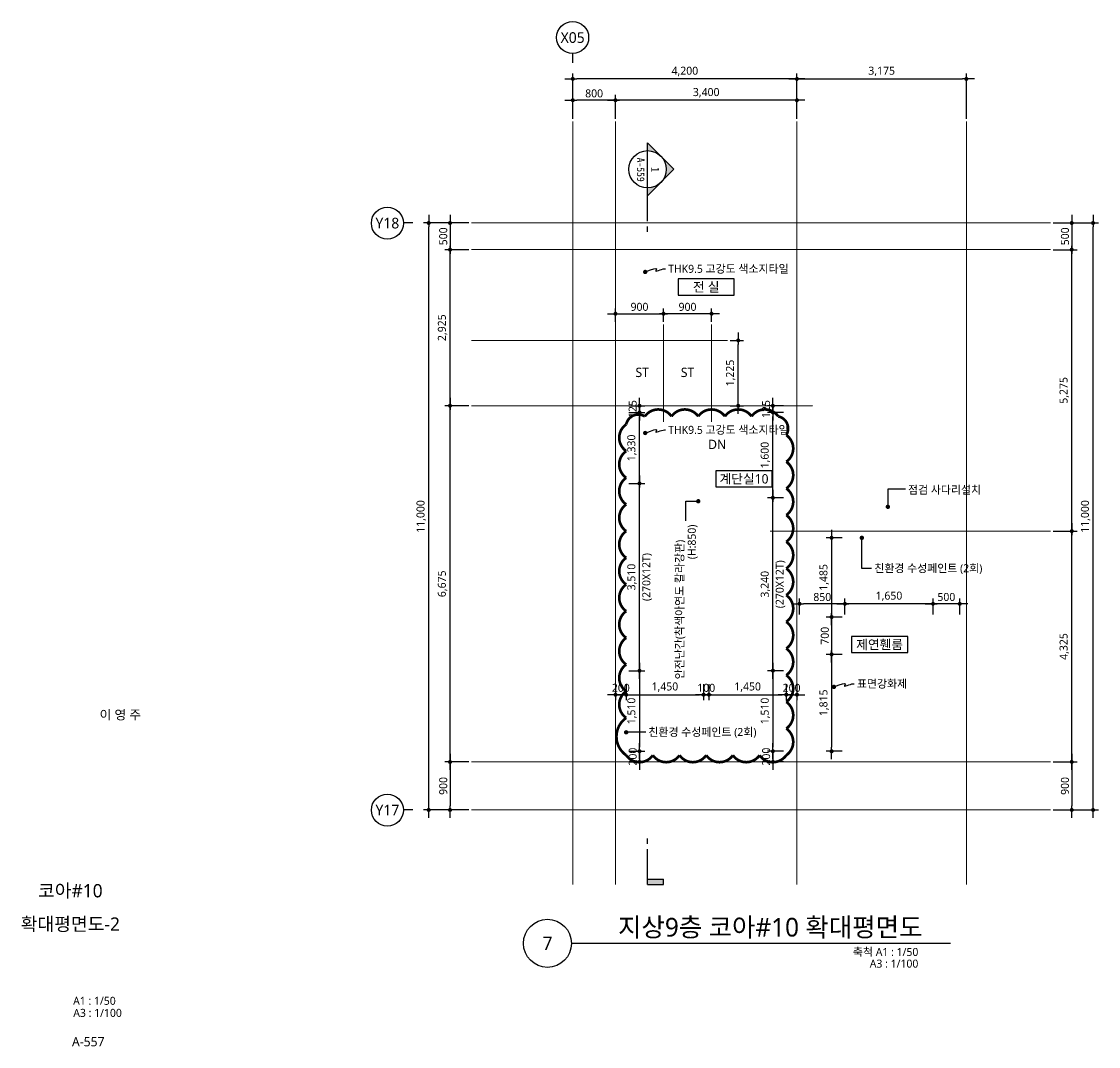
# Model space of a CAD drawing. Header units: millimetres. Extents: x 1467181 to 1850972, y 836037 to 895281.
# Drawn here: x 1545116 to 1565296, y 836037 to 855244 of the extents above; entities that cross this region are included whole.
import ezdxf
from ezdxf.enums import TextEntityAlignment as Align

# ---------------------------------------------------------------- set-up
doc = ezdxf.new("R2010")
doc.units = ezdxf.units.MM
doc.header["$MEASUREMENT"] = 0
doc.linetypes.add('CEN', pattern=[62, 60, -1, 0, -1])
doc.layers.get('0').update_dxf_attribs({"linetype": 'CONTINUOUS'})
for name, color, linetype, lineweight in [('A-AXIS-BUBL', 7, 'CONTINUOUS', 25), ('A-BORD-TEXT', 3, 'CONTINUOUS', 25), ('A-CNTL', 1, 'CEN', 15), ('A-DIMS', 7, 'CONTINUOUS', 25), ('A-MKXS-LEAD', 7, 'CONTINUOUS', 25), ('A-MKXS-MAK1', 3, 'CONTINUOUS', 25), ('A-MKXS-TEXT1', 3, 'CONTINUOUS', 25), ('A-MKXS-TEXT2', 7, 'CONTINUOUS', 25), ('A-MKXX-NAME', 3, 'CONTINUOUS', 25), ('A-MKXX-SYMB', 7, 'CONTINUOUS', 25), ('A-XXXX-SYMB', 7, 'CONTINUOUS', 25), ('A-XXXX-TXT1', 3, 'CONTINUOUS', 25), ('A-XXXX-TXT2', 3, 'CONTINUOUS', 25), ('REV-202205', 20, 'CONTINUOUS', 25)]:
    doc.layers.add(name, color=color, linetype=linetype, lineweight=lineweight)
doc.styles.add('HY울릉도L', font='')
doc.styles.add('돋움체', font='')
doc.styles.add('맑은고딕', font='malgun.ttf')
doc.styles.get('HY울릉도L').set_extended_font_data('HYwulM')
doc.styles.get('돋움체').set_extended_font_data('DotumChe')
doc.dimstyles.new('CDIM', dxfattribs={"dimtxt": 3, "dimasz": 1.5, "dimexe": 2, "dimexo": 1, "dimgap": 1, "dimtad": 1, "dimdec": 0, "dimrnd": 0.5, "dimzin": 0, "dimdsep": 32, "dimlunit": 6, "dimtxsty": 'HY울릉도L', "dimblk1": '_CIDOT', "dimblk2": '_CIDOT', "dimsah": 1, "dimcen": 5.5, "dimclrd": 2, "dimclre": 2, "dimclrt": 7, "dimadec": 0, "dimazin": 0, "dimtfac": 1, "dimtdec": 0, "dimtix": 1, "dimtmove": 2, "dimatfit": 1, "dimldrblk": '_CIDOT', "dimfxl": 1, "dimtolj": 1, "dimtzin": 0, "dimlwd": -1, "dimarcsym": 0})

# ---------------------------------------------------------------- blocks, each defined once
blk = doc.blocks.new('_CIDOT')
at = {"color": 0, "linetype": 'ByBlock'}
blk.add_line((2, 0), (-1, 0), dxfattribs=at)
at = {"color": 0, "linetype": 'ByBlock', "const_width": 0.5}
blk.add_lwpolyline([(-0.25, 0, 1), (0.25, 0, 1)], format="xyb", close=True, dxfattribs=at)
blk = doc.blocks.new('*D107')
at = {"layer": 'A-DIMS', "lineweight": -2, "transparency": 16777216}
for p, q in [((1556246, 853419), (1556246, 853869)), ((1559646, 853419), (1559646, 853869))]:
    blk.add_line(p, q, dxfattribs=at)
at = {"layer": 'A-DIMS', "transparency": 16777216}
blk.add_line((1559571, 853769), (1556321, 853769), dxfattribs=at)
at = {"layer": 'A-DIMS', "transparency": 16777216, "xscale": 75, "yscale": 75, "zscale": 75, "rotation": 180}
blk.add_blockref('_CIDOT', (1556246, 853769), dxfattribs=at)
at = {"layer": 'A-DIMS', "transparency": 16777216, "xscale": 75, "yscale": 75, "zscale": 75}
blk.add_blockref('_CIDOT', (1559646, 853769), dxfattribs=at)
at = {"layer": 'A-DIMS', "color": 3, "transparency": 16777216, "insert": (1557946, 853909), "char_height": 150, "attachment_point": 5, "style": '맑은고딕'}
blk.add_mtext('\\A1;3,400', dxfattribs=at)
blk = doc.blocks.new('*D108')
at = {"layer": 'A-DIMS', "lineweight": -2, "transparency": 16777216}
for p, q in [((1553496, 841369), (1553046, 841369)), ((1553496, 840469), (1553046, 840469))]:
    blk.add_line(p, q, dxfattribs=at)
at = {"layer": 'A-DIMS', "transparency": 16777216}
blk.add_line((1553146, 841294), (1553146, 840544), dxfattribs=at)
at = {"layer": 'A-DIMS', "transparency": 16777216, "xscale": 75, "yscale": 75, "zscale": 75}
for p, rotation in [((1553146, 841369), 90), ((1553146, 840469), 270)]:
    blk.add_blockref('_CIDOT', p, dxfattribs=dict(at, rotation=rotation))
at = {"layer": 'A-DIMS', "color": 3, "transparency": 16777216, "insert": (1553019, 840919), "char_height": 150, "attachment_point": 5, "rotation": 90, "style": '맑은고딕'}
blk.add_mtext('\\A1;900', dxfattribs=at)
blk = doc.blocks.new('*D109')
at = {"layer": 'A-DIMS', "lineweight": -2, "transparency": 16777216}
for p, q in [((1555446, 853419), (1555446, 853869)), ((1556246, 853419), (1556246, 853869))]:
    blk.add_line(p, q, dxfattribs=at)
at = {"layer": 'A-DIMS', "transparency": 16777216}
blk.add_line((1556171, 853769), (1555521, 853769), dxfattribs=at)
at = {"layer": 'A-DIMS', "transparency": 16777216, "xscale": 75, "yscale": 75, "zscale": 75, "rotation": 180}
blk.add_blockref('_CIDOT', (1555446, 853769), dxfattribs=at)
at = {"layer": 'A-DIMS', "transparency": 16777216, "xscale": 75, "yscale": 75, "zscale": 75}
blk.add_blockref('_CIDOT', (1556246, 853769), dxfattribs=at)
at = {"layer": 'A-DIMS', "color": 3, "transparency": 16777216, "insert": (1555846, 853897), "char_height": 150, "attachment_point": 5, "style": '맑은고딕'}
blk.add_mtext('\\A1;800', dxfattribs=at)
blk = doc.blocks.new('*D110')
at = {"layer": 'A-DIMS', "lineweight": -2, "transparency": 16777216}
for p, q in [((1555446, 853419), (1555446, 854269)), ((1559646, 853419), (1559646, 854269))]:
    blk.add_line(p, q, dxfattribs=at)
at = {"layer": 'A-DIMS', "transparency": 16777216}
blk.add_line((1559571, 854169), (1555521, 854169), dxfattribs=at)
at = {"layer": 'A-DIMS', "transparency": 16777216, "xscale": 75, "yscale": 75, "zscale": 75, "rotation": 180}
blk.add_blockref('_CIDOT', (1555446, 854169), dxfattribs=at)
at = {"layer": 'A-DIMS', "transparency": 16777216, "xscale": 75, "yscale": 75, "zscale": 75}
blk.add_blockref('_CIDOT', (1559646, 854169), dxfattribs=at)
at = {"layer": 'A-DIMS', "color": 3, "transparency": 16777216, "insert": (1557546, 854309), "char_height": 150, "attachment_point": 5, "style": '맑은고딕'}
blk.add_mtext('\\A1;4,200', dxfattribs=at)
blk = doc.blocks.new('*D111')
at = {"layer": 'A-DIMS', "lineweight": -2, "transparency": 16777216}
for p, q in [((1553496, 851469), (1552646, 851469)), ((1553496, 840469), (1552646, 840469))]:
    blk.add_line(p, q, dxfattribs=at)
at = {"layer": 'A-DIMS', "transparency": 16777216}
blk.add_line((1552746, 840544), (1552746, 851394), dxfattribs=at)
at = {"layer": 'A-DIMS', "transparency": 16777216, "xscale": 75, "yscale": 75, "zscale": 75}
for p, rotation in [((1552746, 851469), 90), ((1552746, 840469), 270)]:
    blk.add_blockref('_CIDOT', p, dxfattribs=dict(at, rotation=rotation))
at = {"layer": 'A-DIMS', "color": 3, "transparency": 16777216, "insert": (1552606, 845969), "char_height": 150, "attachment_point": 5, "rotation": 90, "style": '맑은고딕'}
blk.add_mtext('\\A1;11,000', dxfattribs=at)
blk = doc.blocks.new('*D112')
at = {"layer": 'A-DIMS', "lineweight": -2, "transparency": 16777216}
for p, q in [((1553496, 851469), (1553046, 851469)), ((1553496, 850969), (1553046, 850969))]:
    blk.add_line(p, q, dxfattribs=at)
at = {"layer": 'A-DIMS', "transparency": 16777216}
blk.add_line((1553146, 851394), (1553146, 851044), dxfattribs=at)
at = {"layer": 'A-DIMS', "transparency": 16777216, "xscale": 75, "yscale": 75, "zscale": 75}
for p, rotation in [((1553146, 851469), 90), ((1553146, 850969), 270)]:
    blk.add_blockref('_CIDOT', p, dxfattribs=dict(at, rotation=rotation))
at = {"layer": 'A-DIMS', "color": 3, "transparency": 16777216, "insert": (1553019, 851219), "char_height": 150, "attachment_point": 5, "rotation": 90, "style": '맑은고딕'}
blk.add_mtext('\\A1;500', dxfattribs=at)
blk = doc.blocks.new('*D113')
at = {"layer": 'A-DIMS', "lineweight": -2, "transparency": 16777216}
for p, q in [((1553496, 848044), (1553046, 848044)), ((1553496, 841369), (1553046, 841369))]:
    blk.add_line(p, q, dxfattribs=at)
at = {"layer": 'A-DIMS', "transparency": 16777216}
blk.add_line((1553146, 841444), (1553146, 847969), dxfattribs=at)
at = {"layer": 'A-DIMS', "transparency": 16777216, "xscale": 75, "yscale": 75, "zscale": 75}
for p, rotation in [((1553146, 848044), 90), ((1553146, 841369), 270)]:
    blk.add_blockref('_CIDOT', p, dxfattribs=dict(at, rotation=rotation))
at = {"layer": 'A-DIMS', "color": 3, "transparency": 16777216, "insert": (1553006, 844707), "char_height": 150, "attachment_point": 5, "rotation": 90, "style": '맑은고딕'}
blk.add_mtext('\\A1;6,675', dxfattribs=at)
blk = doc.blocks.new('*D114')
at = {"layer": 'A-DIMS', "lineweight": -2, "transparency": 16777216}
for p, q in [((1553496, 850969), (1553046, 850969)), ((1553496, 848044), (1553046, 848044))]:
    blk.add_line(p, q, dxfattribs=at)
at = {"layer": 'A-DIMS', "transparency": 16777216}
blk.add_line((1553146, 848119), (1553146, 850894), dxfattribs=at)
at = {"layer": 'A-DIMS', "transparency": 16777216, "xscale": 75, "yscale": 75, "zscale": 75}
for p, rotation in [((1553146, 850969), 90), ((1553146, 848044), 270)]:
    blk.add_blockref('_CIDOT', p, dxfattribs=dict(at, rotation=rotation))
at = {"layer": 'A-DIMS', "color": 3, "transparency": 16777216, "insert": (1553006, 849507), "char_height": 150, "attachment_point": 5, "rotation": 90, "style": '맑은고딕'}
blk.add_mtext('\\A1;2,925', dxfattribs=at)
blk = doc.blocks.new('*D115')
at = {"layer": 'A-DIMS', "lineweight": -2, "transparency": 16777216}
for p, q in [((1557146, 849619), (1557146, 849869)), ((1558046, 849619), (1558046, 849869))]:
    blk.add_line(p, q, dxfattribs=at)
at = {"layer": 'A-DIMS', "transparency": 16777216}
blk.add_line((1557971, 849769), (1557221, 849769), dxfattribs=at)
at = {"layer": 'A-DIMS', "transparency": 16777216, "xscale": 75, "yscale": 75, "zscale": 75, "rotation": 180}
blk.add_blockref('_CIDOT', (1557146, 849769), dxfattribs=at)
at = {"layer": 'A-DIMS', "transparency": 16777216, "xscale": 75, "yscale": 75, "zscale": 75}
blk.add_blockref('_CIDOT', (1558046, 849769), dxfattribs=at)
at = {"layer": 'A-DIMS', "color": 3, "transparency": 16777216, "insert": (1557596, 849897), "char_height": 150, "attachment_point": 5, "style": '맑은고딕'}
blk.add_mtext('\\A1;900', dxfattribs=at)
blk = doc.blocks.new('*D116')
at = {"layer": 'A-DIMS', "lineweight": -2, "transparency": 16777216}
for p, q in [((1556246, 849619), (1556246, 849869)), ((1557146, 849619), (1557146, 849869))]:
    blk.add_line(p, q, dxfattribs=at)
at = {"layer": 'A-DIMS', "transparency": 16777216}
blk.add_line((1556321, 849769), (1557071, 849769), dxfattribs=at)
at = {"layer": 'A-DIMS', "transparency": 16777216, "xscale": 75, "yscale": 75, "zscale": 75, "rotation": 180}
blk.add_blockref('_CIDOT', (1556246, 849769), dxfattribs=at)
at = {"layer": 'A-DIMS', "transparency": 16777216, "xscale": 75, "yscale": 75, "zscale": 75}
blk.add_blockref('_CIDOT', (1557146, 849769), dxfattribs=at)
at = {"layer": 'A-DIMS', "color": 3, "transparency": 16777216, "insert": (1556696, 849897), "char_height": 150, "attachment_point": 5, "style": '맑은고딕'}
blk.add_mtext('\\A1;900', dxfattribs=at)
blk = doc.blocks.new('*D117')
at = {"layer": 'A-DIMS', "lineweight": -2, "transparency": 16777216}
for p, q in [((1558396, 849269), (1558646, 849269)), ((1558396, 848044), (1558646, 848044))]:
    blk.add_line(p, q, dxfattribs=at)
at = {"layer": 'A-DIMS', "transparency": 16777216}
blk.add_line((1558546, 848119), (1558546, 849194), dxfattribs=at)
at = {"layer": 'A-DIMS', "transparency": 16777216, "xscale": 75, "yscale": 75, "zscale": 75}
for p, rotation in [((1558546, 849269), 90), ((1558546, 848044), 270)]:
    blk.add_blockref('_CIDOT', p, dxfattribs=dict(at, rotation=rotation))
at = {"layer": 'A-DIMS', "color": 3, "transparency": 16777216, "insert": (1558406, 848657), "char_height": 150, "attachment_point": 5, "rotation": 90, "style": '맑은고딕'}
blk.add_mtext('\\A1;1,225', dxfattribs=at)
blk = doc.blocks.new('*D118')
at = {"layer": 'A-DIMS', "lineweight": -2, "transparency": 16777216}
for p, q in [((1564446, 841369), (1564896, 841369)), ((1564446, 840469), (1564896, 840469))]:
    blk.add_line(p, q, dxfattribs=at)
at = {"layer": 'A-DIMS', "transparency": 16777216}
blk.add_line((1564796, 841294), (1564796, 840544), dxfattribs=at)
at = {"layer": 'A-DIMS', "transparency": 16777216, "xscale": 75, "yscale": 75, "zscale": 75}
for p, rotation in [((1564796, 841369), 90), ((1564796, 840469), 270)]:
    blk.add_blockref('_CIDOT', p, dxfattribs=dict(at, rotation=rotation))
at = {"layer": 'A-DIMS', "color": 3, "transparency": 16777216, "insert": (1564669, 840919), "char_height": 150, "attachment_point": 5, "rotation": 90, "style": '맑은고딕'}
blk.add_mtext('\\A1;900', dxfattribs=at)
blk = doc.blocks.new('*D119')
at = {"layer": 'A-DIMS', "lineweight": -2, "transparency": 16777216}
for p, q in [((1564446, 851469), (1565296, 851469)), ((1564446, 840469), (1565296, 840469))]:
    blk.add_line(p, q, dxfattribs=at)
at = {"layer": 'A-DIMS', "transparency": 16777216}
blk.add_line((1565196, 840544), (1565196, 851394), dxfattribs=at)
at = {"layer": 'A-DIMS', "transparency": 16777216, "xscale": 75, "yscale": 75, "zscale": 75}
for p, rotation in [((1565196, 851469), 90), ((1565196, 840469), 270)]:
    blk.add_blockref('_CIDOT', p, dxfattribs=dict(at, rotation=rotation))
at = {"layer": 'A-DIMS', "color": 3, "transparency": 16777216, "insert": (1565056, 845969), "char_height": 150, "attachment_point": 5, "rotation": 90, "style": '맑은고딕'}
blk.add_mtext('\\A1;11,000', dxfattribs=at)
blk = doc.blocks.new('*D120')
at = {"layer": 'A-DIMS', "lineweight": -2, "transparency": 16777216}
for p, q in [((1564446, 851469), (1564896, 851469)), ((1564446, 850969), (1564896, 850969))]:
    blk.add_line(p, q, dxfattribs=at)
at = {"layer": 'A-DIMS', "transparency": 16777216}
blk.add_line((1564796, 851394), (1564796, 851044), dxfattribs=at)
at = {"layer": 'A-DIMS', "transparency": 16777216, "xscale": 75, "yscale": 75, "zscale": 75}
for p, rotation in [((1564796, 851469), 90), ((1564796, 850969), 270)]:
    blk.add_blockref('_CIDOT', p, dxfattribs=dict(at, rotation=rotation))
at = {"layer": 'A-DIMS', "color": 3, "transparency": 16777216, "insert": (1564669, 851219), "char_height": 150, "attachment_point": 5, "rotation": 90, "style": '맑은고딕'}
blk.add_mtext('\\A1;500', dxfattribs=at)
blk = doc.blocks.new('*D121')
at = {"layer": 'A-DIMS', "lineweight": -2, "transparency": 16777216}
for p, q in [((1564446, 845694), (1564896, 845694)), ((1564446, 841369), (1564896, 841369))]:
    blk.add_line(p, q, dxfattribs=at)
at = {"layer": 'A-DIMS', "transparency": 16777216}
blk.add_line((1564796, 841444), (1564796, 845619), dxfattribs=at)
at = {"layer": 'A-DIMS', "transparency": 16777216, "xscale": 75, "yscale": 75, "zscale": 75}
for p, rotation in [((1564796, 845694), 90), ((1564796, 841369), 270)]:
    blk.add_blockref('_CIDOT', p, dxfattribs=dict(at, rotation=rotation))
at = {"layer": 'A-DIMS', "color": 3, "transparency": 16777216, "insert": (1564656, 843532), "char_height": 150, "attachment_point": 5, "rotation": 90, "style": '맑은고딕'}
blk.add_mtext('\\A1;4,325', dxfattribs=at)
blk = doc.blocks.new('*D122')
at = {"layer": 'A-DIMS', "lineweight": -2, "transparency": 16777216}
for p, q in [((1564446, 850969), (1564896, 850969)), ((1564446, 845694), (1564896, 845694))]:
    blk.add_line(p, q, dxfattribs=at)
at = {"layer": 'A-DIMS', "transparency": 16777216}
blk.add_line((1564796, 845769), (1564796, 850894), dxfattribs=at)
at = {"layer": 'A-DIMS', "transparency": 16777216, "xscale": 75, "yscale": 75, "zscale": 75}
for p, rotation in [((1564796, 850969), 90), ((1564796, 845694), 270)]:
    blk.add_blockref('_CIDOT', p, dxfattribs=dict(at, rotation=rotation))
at = {"layer": 'A-DIMS', "color": 3, "transparency": 16777216, "insert": (1564656, 848332), "char_height": 150, "attachment_point": 5, "rotation": 90, "style": '맑은고딕'}
blk.add_mtext('\\A1;5,275', dxfattribs=at)
blk = doc.blocks.new('*D123')
at = {"layer": 'A-DIMS', "lineweight": -2, "transparency": 16777216}
for p, q in [((1559646, 853419), (1559646, 854269)), ((1562821, 853419), (1562821, 854269))]:
    blk.add_line(p, q, dxfattribs=at)
at = {"layer": 'A-DIMS', "transparency": 16777216}
blk.add_line((1559721, 854169), (1562746, 854169), dxfattribs=at)
at = {"layer": 'A-DIMS', "transparency": 16777216, "xscale": 75, "yscale": 75, "zscale": 75, "rotation": 180}
blk.add_blockref('_CIDOT', (1559646, 854169), dxfattribs=at)
at = {"layer": 'A-DIMS', "transparency": 16777216, "xscale": 75, "yscale": 75, "zscale": 75}
blk.add_blockref('_CIDOT', (1562821, 854169), dxfattribs=at)
at = {"layer": 'A-DIMS', "color": 3, "transparency": 16777216, "insert": (1561234, 854310), "char_height": 150, "attachment_point": 5, "style": '맑은고딕'}
blk.add_mtext('\\A1;3,175', dxfattribs=at)
blk = doc.blocks.new('CORE 10- 단면')
at = {"layer": 'A-MKXS-MAK1'}
blk.add_hatch(color=256, dxfattribs=at).paths.add_polyline_path([(22637, 13298), (22637, 13398), (22937, 13398), (22937, 13298)])
h = blk.add_hatch(color=256, dxfattribs=at)
h.paths.add_polyline_path([(22442, -7), (22690, 241, 0.414214), (22690, -254)])
h.paths.add_polyline_path([(22690, 241), (22937, 488), (22937, 343, 0.198912)])
h.paths.add_polyline_path([(22690, -254, 0.198912), (22937, -357), (22937, -502)])
for p, q in [((22637, 13398), (22637, 13298)), ((22937, 13398), (22637, 13398)), ((22937, 13398), (22937, 12735)), ((22937, 13298), (22637, 13298)), ((22937, 12635), (22937, 12535)), ((22937, 1166), (22937, 1066)), ((22937, 966), (22937, -502)), ((22937, 488), (22442, -7)), ((22937, -502), (22442, -7))]:
    blk.add_line(p, q, dxfattribs=at)
blk.add_circle((22937, -7), 350, dxfattribs=at)
at = {"layer": 'A-MKXS-TEXT2', "style": '돋움체'}
for s, height, p in [('A-559', 140, (23065, 0)), ('1', 150, (22793, -2))]:
    blk.add_text(s, height=height, rotation=90, dxfattribs=at).set_placement(p, align=Align.MIDDLE)
blk = doc.blocks.new('*D548')
at = {"layer": 'A-DIMS', "lineweight": -2, "transparency": 16777216}
for p, q in [((1556496, 846589), (1556796, 846589)), ((1556496, 843079), (1556796, 843079))]:
    blk.add_line(p, q, dxfattribs=at)
at = {"layer": 'A-DIMS', "transparency": 16777216}
blk.add_line((1556696, 843154), (1556696, 846514), dxfattribs=at)
at = {"layer": 'A-DIMS', "transparency": 16777216, "xscale": 75, "yscale": 75, "zscale": 75}
for p, rotation in [((1556696, 846589), 90), ((1556696, 843079), 270)]:
    blk.add_blockref('_CIDOT', p, dxfattribs=dict(at, rotation=rotation))
at = {"layer": 'A-DIMS', "color": 3, "transparency": 16777216, "char_height": 150, "attachment_point": 5, "rotation": 90, "style": '맑은고딕'}
for s, insert in [('\\A1;(270X12T)', (1556840, 844834)), ('\\A1;3,510', (1556556, 844834))]:
    blk.add_mtext(s, dxfattribs=dict(at, insert=insert))
blk = doc.blocks.new('*D549')
at = {"layer": 'A-DIMS', "lineweight": -2, "transparency": 16777216}
for p, q in [((1556496, 843079), (1556796, 843079)), ((1556496, 841569), (1556796, 841569))]:
    blk.add_line(p, q, dxfattribs=at)
at = {"layer": 'A-DIMS', "transparency": 16777216}
blk.add_line((1556696, 843004), (1556696, 841644), dxfattribs=at)
at = {"layer": 'A-DIMS', "transparency": 16777216, "xscale": 75, "yscale": 75, "zscale": 75}
for p, rotation in [((1556696, 843079), 90), ((1556696, 841569), 270)]:
    blk.add_blockref('_CIDOT', p, dxfattribs=dict(at, rotation=rotation))
at = {"layer": 'A-DIMS', "color": 3, "transparency": 16777216, "insert": (1556556, 842324), "char_height": 150, "attachment_point": 5, "rotation": 90, "style": '맑은고딕'}
blk.add_mtext('\\A1;1,510', dxfattribs=at)
blk = doc.blocks.new('*D550')
at = {"layer": 'A-DIMS', "lineweight": -2, "transparency": 16777216}
for p, q in [((1556496, 847919), (1556796, 847919)), ((1556496, 846589), (1556796, 846589))]:
    blk.add_line(p, q, dxfattribs=at)
at = {"layer": 'A-DIMS', "transparency": 16777216}
blk.add_line((1556696, 846664), (1556696, 847844), dxfattribs=at)
at = {"layer": 'A-DIMS', "transparency": 16777216, "xscale": 75, "yscale": 75, "zscale": 75}
for p, rotation in [((1556696, 847919), 90), ((1556696, 846589), 270)]:
    blk.add_blockref('_CIDOT', p, dxfattribs=dict(at, rotation=rotation))
at = {"layer": 'A-DIMS', "color": 3, "transparency": 16777216, "insert": (1556556, 847254), "char_height": 150, "attachment_point": 5, "rotation": 90, "style": '맑은고딕'}
blk.add_mtext('\\A1;1,330', dxfattribs=at)
blk = doc.blocks.new('*D551')
at = {"layer": 'A-DIMS', "transparency": 16777216}
for p, q in [((1556696, 848119), (1556696, 848194)), ((1556696, 847919), (1556696, 848044)), ((1556696, 847844), (1556696, 847769))]:
    blk.add_line(p, q, dxfattribs=at)
at = {"layer": 'A-DIMS', "lineweight": -2, "transparency": 16777216}
for p, q in [((1556496, 848044), (1556796, 848044)), ((1556496, 847919), (1556796, 847919))]:
    blk.add_line(p, q, dxfattribs=at)
at = {"layer": 'A-DIMS', "transparency": 16777216, "xscale": 75, "yscale": 75, "zscale": 75}
for p, rotation in [((1556696, 848044), 270), ((1556696, 847919), 90)]:
    blk.add_blockref('_CIDOT', p, dxfattribs=dict(at, rotation=rotation))
at = {"layer": 'A-DIMS', "color": 3, "transparency": 16777216, "insert": (1556568, 847982), "char_height": 150, "attachment_point": 5, "rotation": 90, "style": '맑은고딕'}
blk.add_mtext('\\A1;125', dxfattribs=at)
blk = doc.blocks.new('*D552')
at = {"layer": 'A-DIMS', "transparency": 16777216}
for p, q in [((1556696, 841644), (1556696, 841719)), ((1556696, 841569), (1556696, 841369)), ((1556696, 841294), (1556696, 841219))]:
    blk.add_line(p, q, dxfattribs=at)
at = {"layer": 'A-DIMS', "lineweight": -2, "transparency": 16777216}
for p, q in [((1556496, 841569), (1556796, 841569)), ((1556496, 841369), (1556796, 841369))]:
    blk.add_line(p, q, dxfattribs=at)
at = {"layer": 'A-DIMS', "transparency": 16777216, "xscale": 75, "yscale": 75, "zscale": 75}
for p, rotation in [((1556696, 841569), 270), ((1556696, 841369), 90)]:
    blk.add_blockref('_CIDOT', p, dxfattribs=dict(at, rotation=rotation))
at = {"layer": 'A-DIMS', "color": 3, "transparency": 16777216, "insert": (1556569, 841469), "char_height": 150, "attachment_point": 5, "rotation": 90, "style": '맑은고딕'}
blk.add_mtext('\\A1;200', dxfattribs=at)
blk = doc.blocks.new('*D553')
at = {"layer": 'A-DIMS', "lineweight": -2, "transparency": 16777216}
for p, q in [((1556447, 842829), (1556447, 842529)), ((1557897, 842829), (1557897, 842529))]:
    blk.add_line(p, q, dxfattribs=at)
at = {"layer": 'A-DIMS', "transparency": 16777216}
blk.add_line((1556522, 842629), (1557822, 842629), dxfattribs=at)
at = {"layer": 'A-DIMS', "transparency": 16777216, "xscale": 75, "yscale": 75, "zscale": 75, "rotation": 180}
blk.add_blockref('_CIDOT', (1556447, 842629), dxfattribs=at)
at = {"layer": 'A-DIMS', "transparency": 16777216, "xscale": 75, "yscale": 75, "zscale": 75}
blk.add_blockref('_CIDOT', (1557897, 842629), dxfattribs=at)
at = {"layer": 'A-DIMS', "color": 3, "transparency": 16777216, "insert": (1557172, 842770), "char_height": 150, "attachment_point": 5, "style": '맑은고딕'}
blk.add_mtext('\\A1;1,450', dxfattribs=at)
blk = doc.blocks.new('*D554')
at = {"layer": 'A-DIMS', "lineweight": -2, "transparency": 16777216}
for p, q in [((1556246, 842829), (1556246, 842529)), ((1556446, 842829), (1556446, 842529))]:
    blk.add_line(p, q, dxfattribs=at)
at = {"layer": 'A-DIMS', "transparency": 16777216}
for p, q in [((1556171, 842629), (1556096, 842629)), ((1556246, 842629), (1556446, 842629)), ((1556521, 842629), (1556596, 842629))]:
    blk.add_line(p, q, dxfattribs=at)
at = {"layer": 'A-DIMS', "transparency": 16777216, "xscale": 75, "yscale": 75, "zscale": 75}
blk.add_blockref('_CIDOT', (1556246, 842629), dxfattribs=at)
at = {"layer": 'A-DIMS', "transparency": 16777216, "xscale": 75, "yscale": 75, "zscale": 75, "rotation": 180}
blk.add_blockref('_CIDOT', (1556446, 842629), dxfattribs=at)
at = {"layer": 'A-DIMS', "color": 3, "transparency": 16777216, "insert": (1556346, 842757), "char_height": 150, "attachment_point": 5, "style": '맑은고딕'}
blk.add_mtext('\\A1;200', dxfattribs=at)
blk = doc.blocks.new('*D555')
at = {"layer": 'A-DIMS', "lineweight": -2, "transparency": 16777216}
for p, q in [((1557997, 842829), (1557997, 842529)), ((1559446, 842829), (1559446, 842529))]:
    blk.add_line(p, q, dxfattribs=at)
at = {"layer": 'A-DIMS', "transparency": 16777216}
blk.add_line((1558072, 842629), (1559371, 842629), dxfattribs=at)
at = {"layer": 'A-DIMS', "transparency": 16777216, "xscale": 75, "yscale": 75, "zscale": 75, "rotation": 180}
blk.add_blockref('_CIDOT', (1557997, 842629), dxfattribs=at)
at = {"layer": 'A-DIMS', "transparency": 16777216, "xscale": 75, "yscale": 75, "zscale": 75}
blk.add_blockref('_CIDOT', (1559446, 842629), dxfattribs=at)
at = {"layer": 'A-DIMS', "color": 3, "transparency": 16777216, "insert": (1558722, 842770), "char_height": 150, "attachment_point": 5, "style": '맑은고딕'}
blk.add_mtext('\\A1;1,450', dxfattribs=at)
blk = doc.blocks.new('*D556')
at = {"layer": 'A-DIMS', "lineweight": -2, "transparency": 16777216}
for p, q in [((1557897, 842829), (1557897, 842529)), ((1557996, 842829), (1557996, 842529))]:
    blk.add_line(p, q, dxfattribs=at)
at = {"layer": 'A-DIMS', "transparency": 16777216}
for p, q in [((1557822, 842629), (1557747, 842629)), ((1557897, 842629), (1557996, 842629)), ((1558071, 842629), (1558146, 842629))]:
    blk.add_line(p, q, dxfattribs=at)
at = {"layer": 'A-DIMS', "transparency": 16777216, "xscale": 75, "yscale": 75, "zscale": 75}
blk.add_blockref('_CIDOT', (1557897, 842629), dxfattribs=at)
at = {"layer": 'A-DIMS', "transparency": 16777216, "xscale": 75, "yscale": 75, "zscale": 75, "rotation": 180}
blk.add_blockref('_CIDOT', (1557996, 842629), dxfattribs=at)
at = {"layer": 'A-DIMS', "color": 3, "transparency": 16777216, "insert": (1557947, 842757), "char_height": 150, "attachment_point": 5, "style": '맑은고딕'}
blk.add_mtext('\\A1;100', dxfattribs=at)
blk = doc.blocks.new('*D557')
at = {"layer": 'A-DIMS', "lineweight": -2, "transparency": 16777216}
for p, q in [((1559446, 842829), (1559446, 842529)), ((1559646, 842829), (1559646, 842529))]:
    blk.add_line(p, q, dxfattribs=at)
at = {"layer": 'A-DIMS', "transparency": 16777216}
for p, q in [((1559371, 842629), (1559296, 842629)), ((1559446, 842629), (1559646, 842629)), ((1559721, 842629), (1559796, 842629))]:
    blk.add_line(p, q, dxfattribs=at)
at = {"layer": 'A-DIMS', "transparency": 16777216, "xscale": 75, "yscale": 75, "zscale": 75}
blk.add_blockref('_CIDOT', (1559446, 842629), dxfattribs=at)
at = {"layer": 'A-DIMS', "transparency": 16777216, "xscale": 75, "yscale": 75, "zscale": 75, "rotation": 180}
blk.add_blockref('_CIDOT', (1559646, 842629), dxfattribs=at)
at = {"layer": 'A-DIMS', "color": 3, "transparency": 16777216, "insert": (1559546, 842757), "char_height": 150, "attachment_point": 5, "style": '맑은고딕'}
blk.add_mtext('\\A1;200', dxfattribs=at)
blk = doc.blocks.new('*D558')
at = {"layer": 'A-DIMS', "lineweight": -2, "transparency": 16777216}
for p, q in [((1559396, 846319), (1559096, 846319)), ((1559396, 843079), (1559096, 843079))]:
    blk.add_line(p, q, dxfattribs=at)
at = {"layer": 'A-DIMS', "transparency": 16777216}
blk.add_line((1559196, 843154), (1559196, 846244), dxfattribs=at)
at = {"layer": 'A-DIMS', "transparency": 16777216, "xscale": 75, "yscale": 75, "zscale": 75}
for p, rotation in [((1559196, 846319), 90), ((1559196, 843079), 270)]:
    blk.add_blockref('_CIDOT', p, dxfattribs=dict(at, rotation=rotation))
at = {"layer": 'A-DIMS', "color": 3, "transparency": 16777216, "char_height": 150, "attachment_point": 5, "rotation": 90, "style": '맑은고딕'}
for s, insert in [('\\A1;(270X12T)', (1559340, 844699)), ('\\A1;3,240', (1559056, 844699))]:
    blk.add_mtext(s, dxfattribs=dict(at, insert=insert))
blk = doc.blocks.new('*D559')
at = {"layer": 'A-DIMS', "lineweight": -2, "transparency": 16777216}
for p, q in [((1559396, 843079), (1559096, 843079)), ((1559396, 841569), (1559096, 841569))]:
    blk.add_line(p, q, dxfattribs=at)
at = {"layer": 'A-DIMS', "transparency": 16777216}
blk.add_line((1559196, 843004), (1559196, 841644), dxfattribs=at)
at = {"layer": 'A-DIMS', "transparency": 16777216, "xscale": 75, "yscale": 75, "zscale": 75}
for p, rotation in [((1559196, 843079), 90), ((1559196, 841569), 270)]:
    blk.add_blockref('_CIDOT', p, dxfattribs=dict(at, rotation=rotation))
at = {"layer": 'A-DIMS', "color": 3, "transparency": 16777216, "insert": (1559056, 842324), "char_height": 150, "attachment_point": 5, "rotation": 90, "style": '맑은고딕'}
blk.add_mtext('\\A1;1,510', dxfattribs=at)
blk = doc.blocks.new('*D560')
at = {"layer": 'A-DIMS', "transparency": 16777216}
for p, q in [((1559196, 848119), (1559196, 848194)), ((1559196, 847919), (1559196, 848044)), ((1559196, 847844), (1559196, 847769))]:
    blk.add_line(p, q, dxfattribs=at)
at = {"layer": 'A-DIMS', "lineweight": -2, "transparency": 16777216}
for p, q in [((1559396, 848044), (1559096, 848044)), ((1559396, 847919), (1559096, 847919))]:
    blk.add_line(p, q, dxfattribs=at)
at = {"layer": 'A-DIMS', "transparency": 16777216, "xscale": 75, "yscale": 75, "zscale": 75}
for p, rotation in [((1559196, 848044), 270), ((1559196, 847919), 90)]:
    blk.add_blockref('_CIDOT', p, dxfattribs=dict(at, rotation=rotation))
at = {"layer": 'A-DIMS', "color": 3, "transparency": 16777216, "insert": (1559068, 847982), "char_height": 150, "attachment_point": 5, "rotation": 90, "style": '맑은고딕'}
blk.add_mtext('\\A1;125', dxfattribs=at)
blk = doc.blocks.new('*D561')
at = {"layer": 'A-DIMS', "transparency": 16777216}
for p, q in [((1559196, 841644), (1559196, 841719)), ((1559196, 841569), (1559196, 841369)), ((1559196, 841294), (1559196, 841219))]:
    blk.add_line(p, q, dxfattribs=at)
at = {"layer": 'A-DIMS', "lineweight": -2, "transparency": 16777216}
for p, q in [((1559396, 841569), (1559096, 841569)), ((1559396, 841369), (1559096, 841369))]:
    blk.add_line(p, q, dxfattribs=at)
at = {"layer": 'A-DIMS', "transparency": 16777216, "xscale": 75, "yscale": 75, "zscale": 75}
for p, rotation in [((1559196, 841569), 270), ((1559196, 841369), 90)]:
    blk.add_blockref('_CIDOT', p, dxfattribs=dict(at, rotation=rotation))
at = {"layer": 'A-DIMS', "color": 3, "transparency": 16777216, "insert": (1559069, 841469), "char_height": 150, "attachment_point": 5, "rotation": 90, "style": '맑은고딕'}
blk.add_mtext('\\A1;200', dxfattribs=at)
blk = doc.blocks.new('*D562')
at = {"layer": 'A-DIMS', "lineweight": -2, "transparency": 16777216}
for p, q in [((1559396, 847919), (1559096, 847919)), ((1559396, 846319), (1559096, 846319))]:
    blk.add_line(p, q, dxfattribs=at)
at = {"layer": 'A-DIMS', "transparency": 16777216}
blk.add_line((1559196, 846394), (1559196, 847844), dxfattribs=at)
at = {"layer": 'A-DIMS', "transparency": 16777216, "xscale": 75, "yscale": 75, "zscale": 75}
for p, rotation in [((1559196, 847919), 90), ((1559196, 846319), 270)]:
    blk.add_blockref('_CIDOT', p, dxfattribs=dict(at, rotation=rotation))
at = {"layer": 'A-DIMS', "color": 3, "transparency": 16777216, "insert": (1559056, 847119), "char_height": 150, "attachment_point": 5, "rotation": 90, "style": '맑은고딕'}
blk.add_mtext('\\A1;1,600', dxfattribs=at)
blk = doc.blocks.new('*D895')
at = {"layer": 'A-DIMS', "lineweight": -2, "transparency": 16777216}
for p, q in [((1560496, 845569), (1560196, 845569)), ((1560496, 844084), (1560196, 844084))]:
    blk.add_line(p, q, dxfattribs=at)
at = {"layer": 'A-DIMS', "transparency": 16777216}
blk.add_line((1560296, 845494), (1560296, 844159), dxfattribs=at)
at = {"layer": 'A-DIMS', "transparency": 16777216, "xscale": 75, "yscale": 75, "zscale": 75}
for p, rotation in [((1560296, 845569), 90), ((1560296, 844084), 270)]:
    blk.add_blockref('_CIDOT', p, dxfattribs=dict(at, rotation=rotation))
at = {"layer": 'A-DIMS', "color": 3, "transparency": 16777216, "insert": (1560156, 844827), "char_height": 150, "attachment_point": 5, "rotation": 90, "style": '맑은고딕'}
blk.add_mtext('\\A1;1,485', dxfattribs=at)
blk = doc.blocks.new('*D896')
at = {"layer": 'A-DIMS', "lineweight": -2, "transparency": 16777216}
for p, q in [((1560496, 844084), (1560196, 844084)), ((1560496, 843384), (1560196, 843384))]:
    blk.add_line(p, q, dxfattribs=at)
at = {"layer": 'A-DIMS', "transparency": 16777216}
blk.add_line((1560296, 844009), (1560296, 843459), dxfattribs=at)
at = {"layer": 'A-DIMS', "transparency": 16777216, "xscale": 75, "yscale": 75, "zscale": 75}
for p, rotation in [((1560296, 844084), 90), ((1560296, 843384), 270)]:
    blk.add_blockref('_CIDOT', p, dxfattribs=dict(at, rotation=rotation))
at = {"layer": 'A-DIMS', "color": 3, "transparency": 16777216, "insert": (1560169, 843734), "char_height": 150, "attachment_point": 5, "rotation": 90, "style": '맑은고딕'}
blk.add_mtext('\\A1;700', dxfattribs=at)
blk = doc.blocks.new('*D897')
at = {"layer": 'A-DIMS', "lineweight": -2, "transparency": 16777216}
for p, q in [((1560496, 843384), (1560196, 843384)), ((1560496, 841569), (1560196, 841569))]:
    blk.add_line(p, q, dxfattribs=at)
at = {"layer": 'A-DIMS', "transparency": 16777216}
blk.add_line((1560296, 843309), (1560296, 841644), dxfattribs=at)
at = {"layer": 'A-DIMS', "transparency": 16777216, "xscale": 75, "yscale": 75, "zscale": 75}
for p, rotation in [((1560296, 843384), 90), ((1560296, 841569), 270)]:
    blk.add_blockref('_CIDOT', p, dxfattribs=dict(at, rotation=rotation))
at = {"layer": 'A-DIMS', "color": 3, "transparency": 16777216, "insert": (1560156, 842477), "char_height": 150, "attachment_point": 5, "rotation": 90, "style": '맑은고딕'}
blk.add_mtext('\\A1;1,815', dxfattribs=at)
blk = doc.blocks.new('*D898')
at = {"layer": 'A-DIMS', "lineweight": -2, "transparency": 16777216}
for p, q in [((1562196, 844132), (1562196, 844432)), ((1562696, 844132), (1562696, 844432))]:
    blk.add_line(p, q, dxfattribs=at)
at = {"layer": 'A-DIMS', "transparency": 16777216}
blk.add_line((1562621, 844332), (1562271, 844332), dxfattribs=at)
at = {"layer": 'A-DIMS', "transparency": 16777216, "xscale": 75, "yscale": 75, "zscale": 75, "rotation": 180}
blk.add_blockref('_CIDOT', (1562196, 844332), dxfattribs=at)
at = {"layer": 'A-DIMS', "transparency": 16777216, "xscale": 75, "yscale": 75, "zscale": 75}
blk.add_blockref('_CIDOT', (1562696, 844332), dxfattribs=at)
at = {"layer": 'A-DIMS', "color": 3, "transparency": 16777216, "insert": (1562446, 844460), "char_height": 150, "attachment_point": 5, "style": '맑은고딕'}
blk.add_mtext('\\A1;500', dxfattribs=at)
blk = doc.blocks.new('*D899')
at = {"layer": 'A-DIMS', "lineweight": -2, "transparency": 16777216}
for p, q in [((1560546, 844132), (1560546, 844432)), ((1562196, 844132), (1562196, 844432))]:
    blk.add_line(p, q, dxfattribs=at)
at = {"layer": 'A-DIMS', "transparency": 16777216}
blk.add_line((1562121, 844332), (1560621, 844332), dxfattribs=at)
at = {"layer": 'A-DIMS', "transparency": 16777216, "xscale": 75, "yscale": 75, "zscale": 75, "rotation": 180}
blk.add_blockref('_CIDOT', (1560546, 844332), dxfattribs=at)
at = {"layer": 'A-DIMS', "transparency": 16777216, "xscale": 75, "yscale": 75, "zscale": 75}
blk.add_blockref('_CIDOT', (1562196, 844332), dxfattribs=at)
at = {"layer": 'A-DIMS', "color": 3, "transparency": 16777216, "insert": (1561371, 844472), "char_height": 150, "attachment_point": 5, "style": '맑은고딕'}
blk.add_mtext('\\A1;1,650', dxfattribs=at)
blk = doc.blocks.new('*D900')
at = {"layer": 'A-DIMS', "lineweight": -2, "transparency": 16777216}
for p, q in [((1559696, 844132), (1559696, 844432)), ((1560546, 844132), (1560546, 844432))]:
    blk.add_line(p, q, dxfattribs=at)
at = {"layer": 'A-DIMS', "transparency": 16777216}
blk.add_line((1560471, 844332), (1559771, 844332), dxfattribs=at)
at = {"layer": 'A-DIMS', "transparency": 16777216, "xscale": 75, "yscale": 75, "zscale": 75, "rotation": 180}
blk.add_blockref('_CIDOT', (1559696, 844332), dxfattribs=at)
at = {"layer": 'A-DIMS', "transparency": 16777216, "xscale": 75, "yscale": 75, "zscale": 75}
blk.add_blockref('_CIDOT', (1560546, 844332), dxfattribs=at)
at = {"layer": 'A-DIMS', "color": 3, "transparency": 16777216, "insert": (1560121, 844459), "char_height": 150, "attachment_point": 5, "style": '맑은고딕'}
blk.add_mtext('\\A1;850', dxfattribs=at)

msp = doc.modelspace()

# ---------------------------------------------------------------- linework, layer by layer
at = {"layer": 'A-AXIS-BUBL', "ltscale": 0.2}
for p, q in [((1555446.4, 854469.4), (1555446.4, 854644.4)), ((1552446.4, 851469.4), (1552271.4, 851469.4)), ((1552446.4, 840469.4), (1552271.4, 840469.4))]:
    msp.add_line(p, q, dxfattribs=at)
for centre in [(1555443.4, 854944.4), (1551971.4, 851466.4), (1551971.4, 840466.4)]:
    msp.add_circle(centre, 300, dxfattribs=at)
at = {"layer": 'A-CNTL'}
for p, q in [((1555446.4, 839069.4), (1555446.4, 853369.4)), ((1556246.4, 839069.4), (1556246.4, 853369.4)), ((1559646.4, 839069.4), (1559646.4, 853369.4)), ((1562821.4, 839069.4), (1562821.4, 853369.4)), ((1553546.4, 851469.4), (1564396.4, 851469.4)), ((1553546.4, 850969.4), (1564396.4, 850969.4)), ((1557146.4, 847744.4), (1557146.4, 849569.4)), ((1558046.4, 847744.4), (1558046.4, 849569.4)), ((1553546.4, 849269.4), (1558346.4, 849269.4)), ((1553546.4, 848044.4), (1559946.4, 848044.4)), ((1559146.4, 845694.4), (1564396.4, 845694.4)), ((1553546.4, 841369.4), (1564396.4, 841369.4)), ((1553546.4, 840469.4), (1564396.4, 840469.4))]:
    msp.add_line(p, q, dxfattribs=at)
at = {"layer": 'A-MKXS-LEAD'}
for points in [[(1556802.3, 850551.3), (1556900.1, 850588.2), (1556963.8, 850608.1), (1557000, 850614.5), (1557015.4, 850611), (1557016.6, 850601.1), (1557010.1, 850588.3), (1557002.6, 850576.1), (1557000.6, 850568.1), (1557009.3, 850566.7), (1557027.4, 850571.1), (1557052.3, 850579.4), (1557081.1, 850589.5), (1557111.4, 850599.6), (1557140.2, 850607.7), (1557164.9, 850612), (1557182.7, 850610.6)], [(1556802.3, 847533), (1556900.1, 847569.8), (1556963.8, 847589.7), (1557000, 847596.2), (1557015.4, 847592.7), (1557016.6, 847582.8), (1557010.1, 847570), (1557002.6, 847557.8), (1557000.6, 847549.7), (1557009.3, 847548.4), (1557027.4, 847552.8), (1557052.2, 847561), (1557081.1, 847571.1), (1557111.3, 847581.2), (1557140.2, 847589.4), (1557164.8, 847593.7), (1557182.7, 847592.2)], [(1561678, 846478.8), (1561349.9, 846478.8), (1561349.9, 846478.8), (1561349.9, 846150.7), (1561349.9, 846150.7)], [(1557562.6, 845887.3), (1557562.6, 846254.4), (1557796.4, 846254.4)], [(1561045.5, 844993.4), (1560862, 844993.4), (1560862, 845569.4)], [(1560339.2, 842774.5), (1560437, 842811.4), (1560500.7, 842831.3), (1560536.9, 842837.7), (1560552.3, 842834.2), (1560553.5, 842824.3), (1560547, 842811.5), (1560539.4, 842799.3), (1560537.5, 842791.3), (1560546.1, 842789.9), (1560564.3, 842794.3), (1560589.1, 842802.5), (1560618, 842812.6), (1560648.2, 842822.7), (1560677, 842830.9), (1560701.7, 842835.2), (1560719.6, 842833.8)], [(1556813.1, 841923.9), (1556446.1, 841923.9), (1556446.1, 841923.9)]]:
    msp.add_lwpolyline(points, dxfattribs=at)
at = {"layer": 'A-MKXS-LEAD', "const_width": 40}
for points in [[(1556782.4, 850553.7, 1), (1556823.9, 850549.6, 1)], [(1556782.4, 847535.4, 1), (1556823.9, 847531.2, 1)], [(1557794.3, 846233.6, 1), (1557798.4, 846275.1, 1)], [(1561329.1, 846152.8, 1), (1561370.6, 846148.6, 1)], [(1560841.3, 845567.3, -1), (1560882.7, 845571.4, -1)], [(1560319.3, 842776.9, 1), (1560360.8, 842772.7, 1)], [(1556425.4, 841921.9, -1), (1556466.8, 841926, -1)]]:
    msp.add_lwpolyline(points, format="xyb", close=True, dxfattribs=at)
at = {"layer": 'A-MKXX-SYMB'}
for points in [[(1558471.4, 850419.4), (1557421.4, 850419.4), (1557421.4, 850119.4), (1558471.4, 850119.4)], [(1559179.1, 846824.4), (1558129.1, 846824.4), (1558129.1, 846524.4), (1559179.1, 846524.4)], [(1561721.4, 843719.4), (1560671.4, 843719.4), (1560671.4, 843419.4), (1561721.4, 843419.4)]]:
    msp.add_lwpolyline(points, close=True, dxfattribs=at)
at = {"layer": 'A-XXXX-SYMB'}
msp.add_line((1562521.4, 837969.4), (1555421.4, 837969.4), dxfattribs=at)
msp.add_circle((1554971.4, 837969.4), 450, dxfattribs=at)
at = {"layer": 'REV-202205', "const_width": 50}
msp.add_lwpolyline([(1556446.4, 841494.4, 0.5205671), (1556946.4, 841494.4, 0.5205671), (1557446.4, 841494.4, 0.5205671), (1557946.4, 841494.4, 0.5205671), (1558446.4, 841494.4, 0.5205671), (1558946.4, 841494.4, 0.5205671), (1559446.4, 841494.4, 0.5205671), (1559446.4, 841994.4, 0.5205671), (1559446.4, 842494.4, 0.5205671), (1559446.4, 842994.4, 0.5205671), (1559446.4, 843494.4, 0.5205671), (1559446.4, 843994.4, 0.5205671), (1559446.4, 844494.4, 0.5205671), (1559446.4, 844994.4, 0.5205671), (1559446.4, 845494.4, 0.5205671), (1559446.4, 845994.4, 0.5205671), (1559446.4, 846494.4, 0.5205671), (1559446.4, 846994.4, 0.5205671), (1559446.4, 847494.4, 0.5205671), (1559296.4, 847844.4, 0.5205671), (1558796.4, 847844.4, 0.5205671), (1558296.4, 847844.4, 0.5205671), (1557796.4, 847844.4, 0.5205671), (1557296.4, 847844.4, 0.5205671), (1556796.4, 847844.4, 0.5205671), (1556446.4, 847694.4, 0.5205671), (1556446.4, 847194.4, 0.5205671), (1556446.4, 846694.4, 0.5205671), (1556446.4, 846194.4, 0.5205671), (1556446.4, 845694.4, 0.5205671), (1556446.4, 845194.4, 0.5205671), (1556446.4, 844694.4, 0.5205671), (1556446.4, 844194.4, 0.5205671), (1556446.4, 843694.4, 0.5205671), (1556446.4, 843194.4, 0.5205671), (1556446.4, 842694.4, 0.5205671), (1556446.4, 842194.4, 0.5205671)], format="xyb", close=True, dxfattribs=at)

# ---------------------------------------------------------------- block references
at = {"layer": 'A-DIMS', "rotation": 180}
msp.add_blockref('CORE 10- 단면', (1579783.7, 852467.8), dxfattribs=at)

# ---------------------------------------------------------------- texts
at = {"layer": 'A-BORD-TEXT', "style": '맑은고딕'}
for s, height, p in [('이 영 주', 175, (1547356.3, 842165.5)), ('A1 : 1/50', 150, (1546881.5, 836817.8)), ('A3 : 1/100', 150, (1546996.4, 836591)), ('A-557', 175, (1546671.7, 836039.2))]:
    msp.add_text(s, height=height, dxfattribs=at).set_placement(p, align=Align.RIGHT)
for s, p in [('코아#10', (1546030.7, 838955.6)), ('확대평면도-2', (1546030.7, 838330.6))]:
    msp.add_text(s, height=250, dxfattribs=at).set_placement(p, align=Align.MIDDLE_CENTER)
at = {"layer": 'A-MKXS-TEXT1', "style": '맑은고딕'}
for s, p in [('THK9.5 고강도 색소지타일', (1557232.7, 850610.6)), ('THK9.5 고강도 색소지타일', (1557232.7, 847592.2)), ('점검 사다리설치', (1561728, 846468.9)), ('친환경 수성페인트 (2회)', (1561095.5, 844999.2)), ('표면강화제', (1560769.6, 842833.8)), ('친환경 수성페인트 (2회)', (1556863.1, 841929.7))]:
    msp.add_text(s, height=150, dxfattribs=at).set_placement(p, align=Align.MIDDLE_LEFT)
for s, p in [('(H:850)', (1557675.7, 845167.8)), ('안전난간(착색아연도 칼라강판)', (1557448.2, 842917.4))]:
    msp.add_text(s, height=150, rotation=90, dxfattribs=at).set_placement(p, align=Align.MIDDLE_LEFT)
at = {"layer": 'A-MKXX-NAME', "style": '맑은고딕'}
for s, p in [('전 실', (1557946.4, 850269.4)), ('ST', (1556746.4, 848669.4)), ('ST', (1557596.4, 848669.4)), ('DN', (1558152.1, 847319.4)), ('계단실10', (1558654.1, 846674.4)), ('제연휀룸', (1561196.4, 843569.4))]:
    msp.add_text(s, height=175, dxfattribs=at).set_placement(p, align=Align.MIDDLE_CENTER)
at = {"layer": 'A-XXXX-TXT1', "style": '맑은고딕'}
msp.add_text('지상9층 코아#10 확대평면도', height=350, dxfattribs=at).set_placement((1561999.4, 837992), align=Align.BOTTOM_RIGHT)
msp.add_text('7', height=250, dxfattribs=at).set_placement((1554971.4, 837969.4), align=Align.MIDDLE)
for s, p in [('축척 A1 : 1/50', (1561921.5, 837883.2)), ('A3 : 1/100', (1561921.5, 837664.3))]:
    msp.add_text(s, height=150, dxfattribs=at).set_placement(p, align=Align.TOP_RIGHT)
at = {"layer": 'A-XXXX-TXT2', "ltscale": 0.2, "style": '맑은고딕'}
for s, p in [('X05', (1555443.4, 854944.4)), ('Y18', (1551971.4, 851466.4)), ('Y17', (1551971.4, 840466.4))]:
    msp.add_text(s, height=200, dxfattribs=at).set_placement(p, align=Align.MIDDLE)

# ---------------------------------------------------------------- dimensions: what is measured, and where the dimension line sits
at = {"layer": 'A-DIMS'}
for base, p1, p2, angle, picture, middle in [((1555446.4, 854169.4), (1559646.4, 853369.4), (1555446.4, 853369.4), 180, '*D110', (1557546.4, 854309.4)), ((1562821.4, 854169.4), (1559646.4, 853369.4), (1562821.4, 853369.4), 0, '*D123', (1561233.9, 854309.8)), ((1555446.4, 853769.4), (1556246.4, 853369.4), (1555446.4, 853369.4), 180, '*D109', (1555846.4, 853896.9)), ((1556246.4, 853769.4), (1559646.4, 853369.4), (1556246.4, 853369.4), 180, '*D107', (1557946.4, 853909.4)), ((1552746.4, 851469.4), (1553546.4, 840469.4), (1553546.4, 851469.4), 270, '*D111', (1552605.9, 845969.4)), ((1553146.4, 850969.4), (1553546.4, 851469.4), (1553546.4, 850969.4), 90, '*D112', (1553018.9, 851219.4)), ((1565196.4, 851469.4), (1564396.4, 840469.4), (1564396.4, 851469.4), 270, '*D119', (1565055.9, 845969.4)), ((1564796.4, 850969.4), (1564396.4, 851469.4), (1564396.4, 850969.4), 90, '*D120', (1564668.9, 851219.4)), ((1553146.4, 850969.4), (1553546.4, 848044.4), (1553546.4, 850969.4), 270, '*D114', (1553006.3, 849506.9)), ((1564796.4, 850969.4), (1564396.4, 845694.4), (1564396.4, 850969.4), 270, '*D122', (1564656.3, 848331.9)), ((1557146.4, 849769.4), (1556246.4, 849569.4), (1557146.4, 849569.4), 180, '*D116', (1556696.4, 849896.9)), ((1558546.4, 849269.4), (1558346.4, 848044.4), (1558346.4, 849269.4), 270, '*D117', (1558405.9, 848656.9)), ((1553146.4, 848044.4), (1553546.4, 841369.4), (1553546.4, 848044.4), 270, '*D113', (1553006.3, 844706.9)), ((1564796.4, 845694.4), (1564396.4, 841369.4), (1564396.4, 845694.4), 270, '*D121', (1564656.3, 843531.9)), ((1556696.4, 841569.4), (1556446.4, 843079.4), (1556446.4, 841569.4), 270, '*D549', (1556555.9, 842324.4)), ((1559196.4, 841569.4), (1559446.4, 843079.4), (1559446.4, 841569.4), 270, '*D559', (1559055.9, 842324.4)), ((1556446.4, 842629.4), (1556246.4, 842879.4), (1556446.4, 842879.4), 180, '*D554', (1556346.4, 842756.9)), ((1557896.7, 842629.4), (1556446.7, 842879.4), (1557896.7, 842879.4), 180, '*D553', (1557171.7, 842769.8)), ((1557996.4, 842629.4), (1557896.7, 842879.4), (1557996.4, 842879.4), 180, '*D556', (1557946.5, 842757.3)), ((1559446.4, 842629.4), (1557996.7, 842879.4), (1559446.4, 842879.4), 180, '*D555', (1558721.5, 842769.8)), ((1559646.4, 842629.4), (1559446.4, 842879.4), (1559646.4, 842879.4), 180, '*D557', (1559546.4, 842756.9)), ((1556696.4, 841369.4), (1556446.4, 841569.4), (1556446.4, 841369.4), 270, '*D552', (1556568.9, 841469.4)), ((1559196.4, 841369.4), (1559446.4, 841569.4), (1559446.4, 841369.4), 270, '*D561', (1559068.9, 841469.4)), ((1553146.4, 840469.4), (1553546.4, 841369.4), (1553546.4, 840469.4), 90, '*D108', (1553018.9, 840919.4)), ((1564796.4, 840469.4), (1564396.4, 841369.4), (1564396.4, 840469.4), 90, '*D118', (1564668.9, 840919.4))]:
    dim = msp.add_linear_dim(base=base, p1=p1, p2=p2, angle=angle, dimstyle='CDIM', override={"dimscale": 50, "dimtxsty": '맑은고딕', "dimclrd": 256, "dimclre": 256, "dimclrt": 3}, dxfattribs=at)
    dim.commit()
    dim.dimension.update_dxf_attribs({"geometry": picture, "text_midpoint": middle})
dim = msp.add_linear_dim(base=(1557146.4, 849769.4), p1=(1558046.4, 849569.4), p2=(1557146.4, 849569.4), dimstyle='CDIM', override={"dimscale": 50, "dimtxsty": '맑은고딕', "dimclrd": 256, "dimclre": 256, "dimclrt": 3}, dxfattribs=at)
dim.commit()
dim.dimension.update_dxf_attribs({"geometry": '*D115', "text_midpoint": (1557596.4, 849896.9)})
for base, p1, p2, angle, text, picture, middle in [((1556696.4, 848044.4), (1556446.4, 847919.4), (1556446.4, 848044.4), 270, '<>\\X', '*D551', (1556696.4, 847981.9)), ((1559196.4, 848044.4), (1559446.4, 847919.4), (1559446.4, 848044.4), 270, '<>\\X', '*D560', (1559196.4, 847981.9)), ((1556696.4, 847919.4), (1556446.4, 846589.4), (1556446.4, 847919.4), 270, '<>\\X', '*D550', (1556696.4, 847254.4)), ((1559196.4, 847919.4), (1559446.4, 846319.4), (1559446.4, 847919.4), 270, '<>\\X', '*D562', (1559196.4, 847119.4)), ((1556696.4, 846589.4), (1556446.4, 843079.4), (1556446.4, 846589.4), 270, '<>\\X(270X12T)', '*D548', (1556696.4, 844834.4)), ((1559196.4, 846319.4), (1559446.4, 843079.4), (1559446.4, 846319.4), 270, '<>\\X(270X12T)', '*D558', (1559196.4, 844699.4)), ((1560296.2, 844084.4), (1560546.2, 845569.4), (1560546.2, 844084.4), 90, '<>\\X', '*D895', (1560296.2, 844826.9)), ((1560296.4, 843384.4), (1560546.4, 844084.4), (1560546.4, 843384.4), 90, '<>\\X', '*D896', (1560296.4, 843734.4)), ((1560296.4, 841569.4), (1560546.4, 843384.4), (1560546.4, 841569.4), 90, '<>\\X', '*D897', (1560296.4, 842476.9))]:
    dim = msp.add_linear_dim(base=base, p1=p1, p2=p2, angle=angle, text=text, dimstyle='CDIM', override={"dimscale": 50, "dimtxsty": '맑은고딕', "dimclrd": 256, "dimclre": 256, "dimclrt": 3}, dxfattribs=at)
    dim.commit()
    dim.dimension.update_dxf_attribs({"geometry": picture, "text_midpoint": middle})
for base, p1, p2, picture, middle in [((1559696.4, 844331.9), (1560546.4, 844081.9), (1559696.4, 844081.9), '*D900', (1560121.4, 844331.9)), ((1560546.4, 844331.9), (1562196.4, 844081.9), (1560546.4, 844081.9), '*D899', (1561371.4, 844331.9)), ((1562196.4, 844332), (1562696.4, 844082), (1562196.4, 844082), '*D898', (1562446.4, 844332))]:
    dim = msp.add_linear_dim(base=base, p1=p1, p2=p2, text='<>\\X', dimstyle='CDIM', override={"dimscale": 50, "dimtxsty": '맑은고딕', "dimclrd": 256, "dimclre": 256, "dimclrt": 3}, dxfattribs=at)
    dim.commit()
    dim.dimension.update_dxf_attribs({"geometry": picture, "text_midpoint": middle})

doc.saveas('drawing.dxf')
